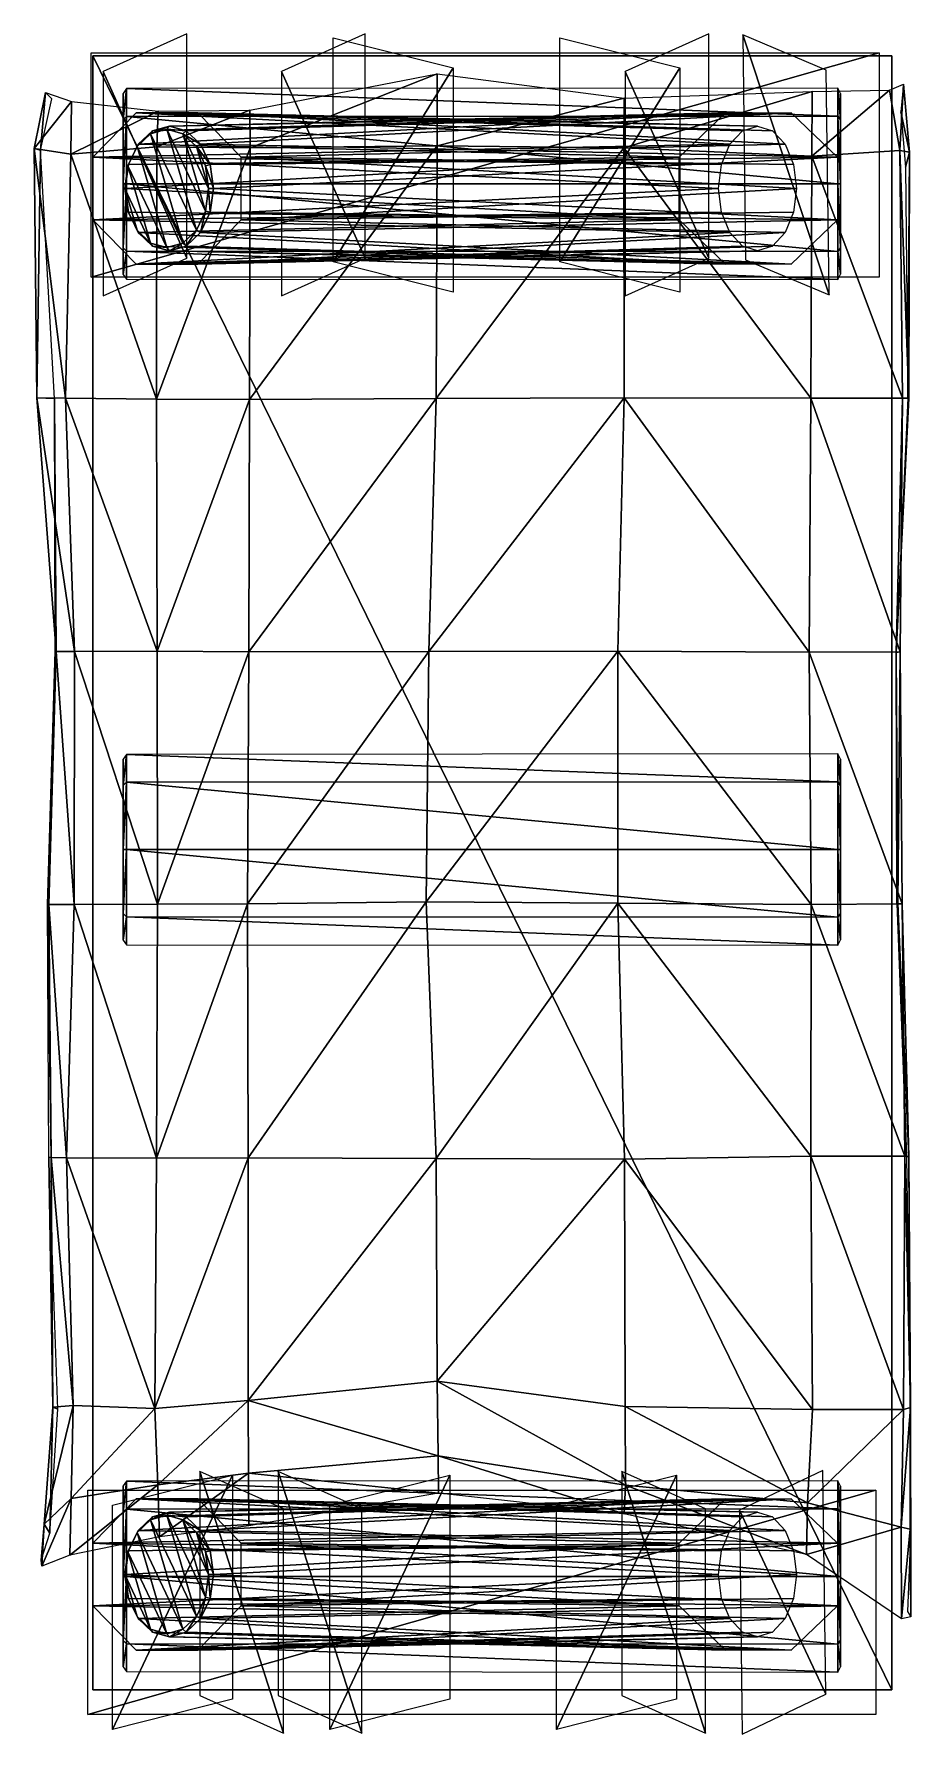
# Model space of a CAD drawing. Extents: x -5.4 to 2.5, y -7 to 8.5.
import ezdxf

# ---------------------------------------------------------------- set-up
doc = ezdxf.new("R2010")
doc.units = 0
for name, color, linetype in [('pCube1', 251, 'CONTINUOUS'), ('pCylinder11', 251, 'CONTINUOUS'), ('pCylinder12', 251, 'CONTINUOUS'), ('pCylinder13', 251, 'CONTINUOUS'), ('pCylinder14', 251, 'CONTINUOUS'), ('pCylinder15', 251, 'CONTINUOUS'), ('pCylinder5', 251, 'CONTINUOUS'), ('pCylinder9', 251, 'CONTINUOUS'), ('pPlane1', 251, 'CONTINUOUS'), ('pPlane10', 251, 'CONTINUOUS'), ('pPlane11', 251, 'CONTINUOUS'), ('pPlane12', 251, 'CONTINUOUS'), ('pPlane13', 251, 'CONTINUOUS'), ('pPlane14', 251, 'CONTINUOUS'), ('pPlane16', 251, 'CONTINUOUS'), ('pPlane19', 251, 'CONTINUOUS'), ('pPlane2', 251, 'CONTINUOUS'), ('pPlane20', 251, 'CONTINUOUS'), ('pPlane22', 251, 'CONTINUOUS'), ('pPlane23', 251, 'CONTINUOUS'), ('pPlane24', 251, 'CONTINUOUS'), ('pPlane3', 251, 'CONTINUOUS'), ('pPlane4', 251, 'CONTINUOUS'), ('pPlane5', 251, 'CONTINUOUS'), ('pPlane7', 251, 'CONTINUOUS'), ('pPlane8', 251, 'CONTINUOUS'), ('pPlane9', 251, 'CONTINUOUS')]:
    doc.layers.add(name, color=color, linetype=linetype)

msp = doc.modelspace()

# ---------------------------------------------------------------- meshes
at = {"layer": 'pCube1', "color": 251}
mesh = msp.add_polyface(dxfattribs=at)
corners = [(-4.91117, -6.562009, 5.400948), (2.337125, -6.562009, 5.400948), (-4.91117, -6.562009, 6.108719), (2.337125, -6.562009, 6.108719), (-4.91117, 8.275199, 6.108719), (2.337125, 8.275199, 6.108719), (-4.91117, 8.275199, 5.400948), (2.337125, 8.275199, 5.400948)]
mesh.append_faces([[corners[k] for k in face] for face in [(3, 1, 0), (0, 2, 3), (7, 5, 4), (4, 6, 7), (1, 7, 6), (6, 0, 1), (5, 7, 1), (1, 3, 5), (2, 0, 6), (6, 4, 2)]], dxfattribs={"color": 251})
at = {"layer": 'pCylinder11', "color": 251}
mesh = msp.add_polyface(dxfattribs=at)
corners = [(-4.912323, -5.230385, 0.090901), (-4.517865, -4.828222, 0.098606), (-3.960018, -4.828222, 0.109502), (-3.565561, -5.230384, 0.117207), (-3.565561, -5.799127, 0.117207), (-3.960018, -6.20129, 0.109502), (-4.517865, -6.20129, 0.098606), (-4.912322, -5.799128, 0.090901), (0.792148, -5.298109, 6.000811), (0.868789, -5.114444, 5.92417), (0.98349, -4.991723, 5.809469), (1.118789, -4.948629, 5.67417), (1.254088, -4.991722, 5.538871), (1.368789, -5.114443, 5.42417), (1.44543, -5.298108, 5.347529), (1.472343, -5.514756, 5.320617), (1.44543, -5.731403, 5.347529), (1.368789, -5.915068, 5.42417), (1.254088, -6.037789, 5.538871), (1.118789, -6.080883, 5.67417), (0.98349, -6.037789, 5.809469), (0.868789, -5.915068, 5.92417), (0.792149, -5.731403, 6.000811), (0.765236, -5.514756, 6.027723)]
mesh.append_faces([[corners[k] for k in face] for face in [(0, 8, 9), (9, 1, 0), (10, 1, 9), (1, 10, 11), (11, 2, 1), (12, 2, 11), (2, 12, 13), (13, 3, 2), (14, 3, 13), (3, 14, 15), (15, 4, 3), (16, 4, 15), (4, 16, 17), (17, 5, 4), (18, 5, 17), (5, 18, 19), (19, 6, 5), (20, 6, 19), (6, 20, 21), (21, 7, 6), (22, 7, 21), (7, 22, 23), (23, 0, 7), (8, 0, 23)]], dxfattribs={"color": 251})
at = {"layer": 'pCylinder12', "color": 251}
mesh = msp.add_polyface(dxfattribs=at)
corners = [(1.871881, 7.932407, 5.406428), (1.871881, 7.692025, 4.949285), (1.871881, 7.111693, 4.75993), (1.871881, 6.53136, 4.949284), (1.871881, 6.290978, 5.406428), (1.84818, 7.980521, 5.406428), (1.84818, 7.726047, 4.923398), (1.84818, 7.111693, 4.72332), (1.84818, 6.497338, 4.923397), (1.84818, 6.242864, 5.406428), (-4.605799, 7.976398, 5.406428), (-4.605799, 7.723132, 4.92569), (-4.605799, 7.111693, 4.726561), (-4.605799, 6.500253, 4.92569), (-4.605799, 6.246987, 5.406428), (-4.634904, 7.933163, 5.406428), (-4.634904, 7.69256, 4.949727), (-4.634904, 7.111693, 4.760554), (-4.634904, 6.530825, 4.949726), (-4.634904, 6.290222, 5.406428)]
mesh.append_faces([[corners[k] for k in face] for face in [(1, 0, 5), (5, 6, 1), (2, 1, 6), (6, 7, 2), (3, 2, 7), (7, 8, 3), (4, 3, 8), (8, 9, 4), (6, 5, 10), (10, 11, 6), (7, 6, 11), (11, 12, 7), (8, 7, 12), (12, 13, 8), (9, 8, 13), (13, 14, 9), (10, 15, 16), (16, 11, 10), (11, 16, 17), (17, 12, 11), (12, 17, 18), (18, 13, 12), (13, 18, 19), (19, 14, 13), (16, 15, 19), (19, 17, 16), (18, 17, 19), (3, 4, 0), (0, 2, 3), (1, 2, 0)]], dxfattribs={"color": 251})
at = {"layer": 'pCylinder13', "color": 251}
mesh = msp.add_polyface(dxfattribs=at)
corners = [(1.871881, 1.888152, 5.406428), (1.871881, 1.64777, 4.949285), (1.871881, 1.067437, 4.75993), (1.871881, 0.487104, 4.949284), (1.871881, 0.246723, 5.406428), (1.84818, 1.936266, 5.406428), (1.84818, 1.681792, 4.923398), (1.84818, 1.067437, 4.72332), (1.84818, 0.453083, 4.923397), (1.84818, 0.198608, 5.406428), (-4.605799, 1.932143, 5.406428), (-4.605799, 1.678877, 4.92569), (-4.605799, 1.067437, 4.726561), (-4.605799, 0.455998, 4.92569), (-4.605799, 0.202731, 5.406428), (-4.634904, 1.888907, 5.406428), (-4.634904, 1.648305, 4.949727), (-4.634904, 1.067437, 4.760554), (-4.634904, 0.48657, 4.949726), (-4.634904, 0.245967, 5.406428)]
mesh.append_faces([[corners[k] for k in face] for face in [(1, 0, 5), (5, 6, 1), (2, 1, 6), (6, 7, 2), (3, 2, 7), (7, 8, 3), (4, 3, 8), (8, 9, 4), (6, 5, 10), (10, 11, 6), (7, 6, 11), (11, 12, 7), (8, 7, 12), (12, 13, 8), (9, 8, 13), (13, 14, 9), (10, 15, 16), (16, 11, 10), (11, 16, 17), (17, 12, 11), (12, 17, 18), (18, 13, 12), (13, 18, 19), (19, 14, 13), (16, 15, 19), (19, 17, 16), (18, 17, 19), (3, 4, 0), (0, 2, 3), (1, 2, 0)]], dxfattribs={"color": 251})
at = {"layer": 'pCylinder14', "color": 251}
mesh = msp.add_polyface(dxfattribs=at)
corners = [(1.843552, 7.35512, 0.120515), (1.42352, 7.757283, 0.102645), (0.829505, 7.757283, 0.077373), (0.409472, 7.355121, 0.059504), (0.409472, 6.786378, 0.059503), (0.829504, 6.384215, 0.077373), (1.423519, 6.384215, 0.102645), (1.843552, 6.786377, 0.120515), (-3.847334, 7.287396, 6.044011), (-3.93411, 7.471061, 5.957234), (-4.063981, 7.593782, 5.827363), (-4.217174, 7.636876, 5.67417), (-4.370367, 7.593783, 5.520977), (-4.500238, 7.471062, 5.391107), (-4.587015, 7.287397, 5.30433), (-4.617487, 7.070749, 5.273858), (-4.587015, 6.854102, 5.30433), (-4.500238, 6.670437, 5.391106), (-4.370367, 6.547716, 5.520977), (-4.217174, 6.504622, 5.67417), (-4.063981, 6.547716, 5.827363), (-3.934111, 6.670437, 5.957234), (-3.847334, 6.854101, 6.044011), (-3.816862, 7.070749, 6.074483), (-3.889909, 7.276564, 6.049602), (-3.972347, 7.451046, 5.967164), (-4.095724, 7.567631, 5.843787), (-4.241257, 7.60857, 5.698254), (-4.386791, 7.567631, 5.55272), (-4.510168, 7.451046, 5.429343), (-4.592606, 7.276564, 5.346905), (-4.621555, 7.070749, 5.317957), (-4.592606, 6.864934, 5.346905), (-4.510168, 6.690452, 5.429343), (-4.386791, 6.573867, 5.55272), (-4.241258, 6.532928, 5.698253), (-4.095724, 6.573867, 5.843787), (-3.972347, 6.690452, 5.967164), (-3.889909, 6.864934, 6.049602), (-3.860961, 7.070749, 6.078551)]
mesh.append_faces([[corners[k] for k in face] for face in [(0, 8, 9), (9, 1, 0), (10, 1, 9), (1, 10, 11), (11, 2, 1), (12, 2, 11), (2, 12, 13), (13, 3, 2), (14, 3, 13), (3, 14, 15), (15, 4, 3), (16, 4, 15), (4, 16, 17), (17, 5, 4), (18, 5, 17), (5, 18, 19), (19, 6, 5), (20, 6, 19), (6, 20, 21), (21, 7, 6), (22, 7, 21), (7, 22, 23), (23, 0, 7), (8, 0, 23), (25, 9, 8), (8, 24, 25), (26, 10, 9), (9, 25, 26), (27, 11, 10), (10, 26, 27), (28, 12, 11), (11, 27, 28), (29, 13, 12), (12, 28, 29), (30, 14, 13), (13, 29, 30), (31, 15, 14), (14, 30, 31), (32, 16, 15), (15, 31, 32), (33, 17, 16), (16, 32, 33), (34, 18, 17), (17, 33, 34), (35, 19, 18), (18, 34, 35), (36, 20, 19), (19, 35, 36), (37, 21, 20), (20, 36, 37), (38, 22, 21), (21, 37, 38), (39, 23, 22), (22, 38, 39), (24, 8, 23), (23, 39, 24), (25, 24, 39), (39, 26, 25), (38, 26, 39), (38, 27, 26), (37, 27, 38), (37, 28, 27), (36, 28, 37), (36, 29, 28), (35, 29, 36), (35, 30, 29), (34, 30, 35), (34, 31, 30), (33, 31, 34), (33, 32, 31)]], dxfattribs={"color": 251})
at = {"layer": 'pCylinder15', "color": 251}
mesh = msp.add_polyface(dxfattribs=at)
corners = [(-4.912323, 7.35512, 0.090901), (-4.517865, 7.757283, 0.098606), (-3.960018, 7.757283, 0.109502), (-3.565561, 7.355121, 0.117207), (-3.565561, 6.786378, 0.117207), (-3.960018, 6.384215, 0.109502), (-4.517865, 6.384215, 0.098606), (-4.912322, 6.786377, 0.090901), (0.792148, 7.287396, 6.000811), (0.868789, 7.471061, 5.92417), (0.98349, 7.593782, 5.809469), (1.118789, 7.636876, 5.67417), (1.254088, 7.593783, 5.538871), (1.368789, 7.471062, 5.42417), (1.44543, 7.287397, 5.347529), (1.472343, 7.070749, 5.320617), (1.44543, 6.854102, 5.347529), (1.368789, 6.670437, 5.42417), (1.254088, 6.547716, 5.538871), (1.118789, 6.504622, 5.67417), (0.98349, 6.547716, 5.809469), (0.868789, 6.670437, 5.92417), (0.792149, 6.854101, 6.000811), (0.765236, 7.070749, 6.027723)]
mesh.append_faces([[corners[k] for k in face] for face in [(0, 8, 9), (9, 1, 0), (10, 1, 9), (1, 10, 11), (11, 2, 1), (12, 2, 11), (2, 12, 13), (13, 3, 2), (14, 3, 13), (3, 14, 15), (15, 4, 3), (16, 4, 15), (4, 16, 17), (17, 5, 4), (18, 5, 17), (5, 18, 19), (19, 6, 5), (20, 6, 19), (6, 20, 21), (21, 7, 6), (22, 7, 21), (7, 22, 23), (23, 0, 7), (8, 0, 23)]], dxfattribs={"color": 251})
at = {"layer": 'pCylinder5', "color": 251}
mesh = msp.add_polyface(dxfattribs=at)
corners = [(1.843552, -5.230385, 0.120515), (1.42352, -4.828222, 0.102645), (0.829505, -4.828222, 0.077373), (0.409472, -5.230384, 0.059504), (0.409472, -5.799127, 0.059503), (0.829504, -6.20129, 0.077373), (1.423519, -6.20129, 0.102645), (1.843552, -5.799128, 0.120515), (-3.847334, -5.298109, 6.044011), (-3.93411, -5.114444, 5.957234), (-4.063981, -4.991723, 5.827363), (-4.217174, -4.948629, 5.67417), (-4.370367, -4.991722, 5.520977), (-4.500238, -5.114443, 5.391107), (-4.587015, -5.298108, 5.30433), (-4.617487, -5.514756, 5.273858), (-4.587015, -5.731403, 5.30433), (-4.500238, -5.915068, 5.391106), (-4.370367, -6.037789, 5.520977), (-4.217174, -6.080883, 5.67417), (-4.063981, -6.037789, 5.827363), (-3.934111, -5.915068, 5.957234), (-3.847334, -5.731403, 6.044011), (-3.816862, -5.514756, 6.074483), (-3.889909, -5.308941, 6.049602), (-3.972347, -5.134459, 5.967164), (-4.095724, -5.017874, 5.843787), (-4.241257, -4.976935, 5.698254), (-4.386791, -5.017874, 5.55272), (-4.510168, -5.134459, 5.429343), (-4.592606, -5.308941, 5.346905), (-4.621555, -5.514756, 5.317957), (-4.592606, -5.720571, 5.346905), (-4.510168, -5.895053, 5.429343), (-4.386791, -6.011638, 5.55272), (-4.241258, -6.052577, 5.698253), (-4.095724, -6.011638, 5.843787), (-3.972347, -5.895053, 5.967164), (-3.889909, -5.720571, 6.049602), (-3.860961, -5.514756, 6.078551)]
mesh.append_faces([[corners[k] for k in face] for face in [(0, 8, 9), (9, 1, 0), (10, 1, 9), (1, 10, 11), (11, 2, 1), (12, 2, 11), (2, 12, 13), (13, 3, 2), (14, 3, 13), (3, 14, 15), (15, 4, 3), (16, 4, 15), (4, 16, 17), (17, 5, 4), (18, 5, 17), (5, 18, 19), (19, 6, 5), (20, 6, 19), (6, 20, 21), (21, 7, 6), (22, 7, 21), (7, 22, 23), (23, 0, 7), (8, 0, 23), (25, 9, 8), (8, 24, 25), (26, 10, 9), (9, 25, 26), (27, 11, 10), (10, 26, 27), (28, 12, 11), (11, 27, 28), (29, 13, 12), (12, 28, 29), (30, 14, 13), (13, 29, 30), (31, 15, 14), (14, 30, 31), (32, 16, 15), (15, 31, 32), (33, 17, 16), (16, 32, 33), (34, 18, 17), (17, 33, 34), (35, 19, 18), (18, 34, 35), (36, 20, 19), (19, 35, 36), (37, 21, 20), (20, 36, 37), (38, 22, 21), (21, 37, 38), (39, 23, 22), (22, 38, 39), (24, 8, 23), (23, 39, 24), (25, 24, 39), (39, 26, 25), (38, 26, 39), (38, 27, 26), (37, 27, 38), (37, 28, 27), (36, 28, 37), (36, 29, 28), (35, 29, 36), (35, 30, 29), (34, 30, 35), (34, 31, 30), (33, 31, 34), (33, 32, 31)]], dxfattribs={"color": 251})
at = {"layer": 'pCylinder9', "color": 251}
mesh = msp.add_polyface(dxfattribs=at)
corners = [(1.871881, -4.710906, 5.406428), (1.871881, -4.951287, 4.949285), (1.871881, -5.53162, 4.75993), (1.871881, -6.111953, 4.949284), (1.871881, -6.352335, 5.406428), (1.84818, -4.662792, 5.406428), (1.84818, -4.917266, 4.923398), (1.84818, -5.53162, 4.72332), (1.84818, -6.145975, 4.923397), (1.84818, -6.400449, 5.406428), (-4.605799, -4.666915, 5.406428), (-4.605799, -4.920181, 4.92569), (-4.605799, -5.53162, 4.726561), (-4.605799, -6.14306, 4.92569), (-4.605799, -6.396326, 5.406428), (-4.634904, -4.71015, 5.406428), (-4.634904, -4.950753, 4.949727), (-4.634904, -5.53162, 4.760554), (-4.634904, -6.112488, 4.949726), (-4.634904, -6.353091, 5.406428)]
mesh.append_faces([[corners[k] for k in face] for face in [(1, 0, 5), (5, 6, 1), (2, 1, 6), (6, 7, 2), (3, 2, 7), (7, 8, 3), (4, 3, 8), (8, 9, 4), (6, 5, 10), (10, 11, 6), (7, 6, 11), (11, 12, 7), (8, 7, 12), (12, 13, 8), (9, 8, 13), (13, 14, 9), (10, 15, 16), (16, 11, 10), (11, 16, 17), (17, 12, 11), (12, 17, 18), (18, 13, 12), (13, 18, 19), (19, 14, 13), (16, 15, 19), (19, 17, 16), (18, 17, 19), (3, 4, 0), (0, 2, 3), (1, 2, 0)]], dxfattribs={"color": 251})
at = {"layer": 'pPlane1', "color": 251}
mesh = msp.add_polyface(dxfattribs=at)
corners = [(-5.381144, -5.382931, 5.237142), (-5.373606, -5.439901, 5.665324), (-5.12154, -5.337751, 6.511574), (-4.307752, -5.171177, 6.608718), (-3.494908, -5.072198, 6.634335), (-1.774004, -4.774712, 6.855721), (-0.091355, -4.964814, 6.772561), (1.563159, -5.333334, 6.66029), (2.424224, -5.91801, 6.388901), (2.51124, -5.899767, 5.663469), (2.479274, -5.849459, 5.166018), (-5.301305, -5.139957, 5.205944), (-5.351856, -5.056492, 5.589881), (-5.106991, -4.82355, 6.591849), (-4.322554, -4.699337, 6.711885), (-3.499955, -4.59322, 6.788672), (-1.777066, -4.437079, 6.882021), (-0.079468, -4.70289, 6.743784), (1.574138, -4.863428, 6.689007), (2.422597, -5.083535, 6.424583), (2.502968, -5.103438, 5.728904), (2.511664, -5.094513, 5.242744), (-5.229564, -4.013633, 5.217026), (-5.273781, -3.995534, 5.697276), (-5.090975, -3.979572, 6.586575), (-4.34905, -4.008534, 6.703936), (-3.503463, -3.933003, 6.756272), (-1.786711, -3.759543, 6.76777), (-0.081886, -3.988945, 6.731187), (1.619337, -4.016392, 6.70702), (2.443537, -4.016085, 6.434995), (2.506338, -3.998197, 5.816075), (2.504186, -3.987834, 5.416883), (-5.310937, -1.726585, 5.430652), (-5.288148, -1.726931, 5.823855), (-5.149391, -1.72989, 6.549168), (-4.333434, -1.734155, 6.655525), (-3.503428, -1.731281, 6.549648), (-1.795494, -1.73741, 6.417227), (-0.089061, -1.744534, 6.503378), (1.603937, -1.716584, 6.826568), (2.457268, -1.717042, 6.53919), (2.491727, -1.719743, 5.864057), (2.472206, -1.72168, 5.241968), (-5.324005, 0.567944, 5.255225), (-5.310395, 0.568807, 5.68249), (-5.082133, 0.569068, 6.530822), (-4.323679, 0.571467, 6.684537), (-3.509454, 0.575656, 6.654213), (-1.885693, 0.592856, 6.397775), (-0.149366, 0.580349, 6.382055), (1.607597, 0.568926, 6.419822), (2.43139, 0.573941, 6.499827), (2.391837, 0.579078, 5.818033), (2.382854, 0.578458, 5.211017), (-5.251775, 2.867751, 5.311901), (-5.244706, 2.867541, 5.677904), (-5.076596, 2.867282, 6.446607), (-4.32839, 2.868894, 6.67482), (-3.496514, 2.86169, 6.719553), (-1.864033, 2.867366, 6.463017), (-0.146842, 2.869833, 6.484233), (1.587671, 2.85856, 6.636047), (2.41428, 2.863946, 6.502482), (2.376725, 2.856129, 5.773218), (2.377309, 2.855299, 5.208135), (-5.25997, 5.164108, 5.217885), (-5.419985, 5.1694, 5.574929), (-5.160308, 5.165553, 6.547606), (-4.332989, 5.157346, 6.636769), (-3.490733, 5.1548, 6.662143), (-1.797457, 5.163847, 6.78705), (-0.091434, 5.169718, 6.676167), (1.603162, 5.165233, 6.76009), (2.435942, 5.165457, 6.524622), (2.491988, 5.166388, 5.88946), (2.482802, 5.167346, 5.175471), (-5.385347, 7.417287, 5.220013), (-5.444993, 7.433733, 5.498274), (-5.111084, 7.381651, 6.435708), (-4.329876, 7.447563, 6.57435), (-3.484892, 7.437938, 6.483477), (-1.787344, 7.455803, 6.520827), (-0.092897, 7.438921, 6.474265), (1.611149, 7.363941, 6.399615), (2.410473, 7.415239, 6.378312), (2.499649, 7.400834, 5.702666), (2.462292, 7.264316, 5.100512), (-5.283056, 7.884748, 5.104643), (-5.340456, 7.942073, 5.355264), (-5.105914, 7.860141, 6.280071), (-4.31795, 7.771889, 6.359723), (-3.487139, 7.780124, 6.346223), (-1.788743, 8.111181, 6.422171), (-0.091988, 7.88916, 6.290151), (1.616439, 7.950224, 6.314553), (2.317089, 7.962923, 6.284432), (2.444949, 8.018352, 5.663457), (2.418895, 7.766774, 5.069995)]
mesh.append_faces([[corners[k] for k in face] for face in [(12, 1, 0), (0, 11, 12), (13, 2, 1), (1, 12, 13), (14, 3, 2), (2, 13, 14), (15, 4, 3), (3, 14, 15), (5, 4, 15), (15, 16, 5), (6, 5, 16), (16, 17, 6), (7, 6, 17), (17, 18, 7), (19, 8, 7), (7, 18, 19), (20, 9, 8), (8, 19, 20), (21, 10, 9), (9, 20, 21), (23, 12, 11), (11, 22, 23), (24, 13, 12), (12, 23, 24), (25, 14, 13), (13, 24, 25), (26, 15, 14), (14, 25, 26), (16, 15, 26), (26, 27, 16), (17, 16, 27), (27, 28, 17), (18, 17, 28), (28, 29, 18), (30, 19, 18), (18, 29, 30), (31, 20, 19), (19, 30, 31), (32, 21, 20), (20, 31, 32), (33, 34, 23), (23, 22, 33), (34, 35, 24), (24, 23, 34), (35, 36, 25), (25, 24, 35), (25, 36, 37), (37, 26, 25), (26, 37, 38), (38, 27, 26), (27, 38, 39), (39, 28, 27), (39, 40, 29), (29, 28, 39), (40, 41, 30), (30, 29, 40), (41, 42, 31), (31, 30, 41), (42, 43, 32), (32, 31, 42), (44, 45, 34), (34, 33, 44), (45, 46, 35), (35, 34, 45), (46, 47, 36), (36, 35, 46), (36, 47, 48), (48, 37, 36), (37, 48, 49), (49, 38, 37), (38, 49, 50), (50, 39, 38), (50, 51, 40), (40, 39, 50), (51, 52, 41), (41, 40, 51), (52, 53, 42), (42, 41, 52), (53, 54, 43), (43, 42, 53), (55, 56, 45), (45, 44, 55), (56, 57, 46), (46, 45, 56), (57, 58, 47), (47, 46, 57), (47, 58, 59), (59, 48, 47), (48, 59, 60), (60, 49, 48), (49, 60, 61), (61, 50, 49), (61, 62, 51), (51, 50, 61), (62, 63, 52), (52, 51, 62), (63, 64, 53), (53, 52, 63), (64, 65, 54), (54, 53, 64), (66, 67, 56), (56, 55, 66), (67, 68, 57), (57, 56, 67), (68, 69, 58), (58, 57, 68), (58, 69, 70), (70, 59, 58), (59, 70, 71), (71, 60, 59), (60, 71, 72), (72, 61, 60), (72, 73, 62), (62, 61, 72), (73, 74, 63), (63, 62, 73), (74, 75, 64), (64, 63, 74), (75, 76, 65), (65, 64, 75), (77, 78, 67), (67, 66, 77), (78, 79, 68), (68, 67, 78), (79, 80, 69), (69, 68, 79), (69, 80, 81), (81, 70, 69), (70, 81, 82), (82, 71, 70), (71, 82, 83), (83, 72, 71), (83, 84, 73), (73, 72, 83), (84, 85, 74), (74, 73, 84), (85, 86, 75), (75, 74, 85), (86, 87, 76), (76, 75, 86), (89, 78, 77), (77, 88, 89), (90, 79, 78), (78, 89, 90), (91, 80, 79), (79, 90, 91), (92, 81, 80), (80, 91, 92), (81, 92, 93), (93, 82, 81), (82, 93, 94), (94, 83, 82), (83, 94, 95), (95, 84, 83), (96, 85, 84), (84, 95, 96), (97, 86, 85), (85, 96, 97), (98, 87, 86), (86, 97, 98)]], dxfattribs={"color": 251})
at = {"layer": 'pPlane10', "color": 251}
mesh = msp.add_polyface(dxfattribs=at)
corners = [(0.679002, 6.436144, 5.042416), (-0.081088, 6.095885, 6.312282), (0.679002, 8.472628, 5.58809), (-0.081088, 8.132369, 6.857956)]
mesh.append_faces([[corners[k] for k in face] for face in [(3, 1, 0), (0, 2, 3)]], dxfattribs={"color": 251})
at = {"layer": 'pPlane11', "color": 251}
mesh = msp.add_polyface(dxfattribs=at)
corners = [(-2.731089, 6.402852, 5.166662), (-1.641149, 6.129176, 6.188036), (-2.731089, 8.439336, 5.712336), (-1.641149, 8.16566, 6.73371)]
mesh.append_faces([[corners[k] for k in face] for face in [(3, 1, 0), (0, 2, 3)]], dxfattribs={"color": 251})
at = {"layer": 'pPlane12', "color": 251}
mesh = msp.add_polyface(dxfattribs=at)
corners = [(-2.439026, 6.436144, 5.042416), (-3.199117, 6.095885, 6.312282), (-2.439026, 8.472628, 5.58809), (-3.199117, 8.132369, 6.857956)]
mesh.append_faces([[corners[k] for k in face] for face in [(3, 1, 0), (0, 2, 3)]], dxfattribs={"color": 251})
at = {"layer": 'pPlane13', "color": 251}
mesh = msp.add_polyface(dxfattribs=at)
corners = [(1.738418, -6.601024, 6.830792), (0.979846, -6.962503, 5.565891), (1.712946, -4.570015, 6.265651), (0.954374, -4.931495, 5.00075)]
mesh.append_faces([[corners[k] for k in face] for face in [(3, 1, 0), (0, 2, 3)]], dxfattribs={"color": 251})
at = {"layer": 'pPlane14', "color": 251}
mesh = msp.add_polyface(dxfattribs=at)
corners = [(-0.704288, -6.921339, 5.677921), (0.385652, -6.647663, 6.699295), (-0.704288, -4.884855, 5.132247), (0.385652, -4.611179, 6.153621)]
mesh.append_faces([[corners[k] for k in face] for face in [(3, 1, 0), (0, 2, 3)]], dxfattribs={"color": 251})
at = {"layer": 'pPlane16', "color": 251}
mesh = msp.add_polyface(dxfattribs=at)
corners = [(0.648763, -6.954631, 5.553675), (-0.111328, -6.614371, 6.823541), (0.648763, -4.918147, 5.008001), (-0.111328, -4.577887, 6.277867)]
mesh.append_faces([[corners[k] for k in face] for face in [(3, 1, 0), (0, 2, 3)]], dxfattribs={"color": 251})
at = {"layer": 'pPlane19', "color": 251}
mesh = msp.add_polyface(dxfattribs=at)
corners = [(-2.761329, -6.921339, 5.677921), (-1.671388, -6.647663, 6.699295), (-2.761329, -4.884855, 5.132247), (-1.671388, -4.611179, 6.153621)]
mesh.append_faces([[corners[k] for k in face] for face in [(3, 1, 0), (0, 2, 3)]], dxfattribs={"color": 251})
at = {"layer": 'pPlane2', "color": 251}
mesh = msp.add_polyface(dxfattribs=at)
corners = [(-4.927775, 6.266014, 5.677349), (2.224095, 6.266014, 5.677349), (-4.927775, 8.302498, 6.223023), (2.224095, 8.302498, 6.223023)]
mesh.append_faces([[corners[k] for k in face] for face in [(3, 1, 0), (0, 2, 3)]], dxfattribs={"color": 251})
at = {"layer": 'pPlane20', "color": 251}
mesh = msp.add_polyface(dxfattribs=at)
corners = [(-2.469265, -6.954631, 5.553675), (-3.229356, -6.614371, 6.823541), (-2.469265, -4.918147, 5.008001), (-3.229356, -4.577887, 6.277867)]
mesh.append_faces([[corners[k] for k in face] for face in [(3, 1, 0), (0, 2, 3)]], dxfattribs={"color": 251})
at = {"layer": 'pPlane22', "color": 251}
mesh = msp.add_polyface(dxfattribs=at)
corners = [(-4.958015, -6.784501, 6.188608), (2.193855, -6.784501, 6.188608), (-4.958015, -4.748017, 5.642934), (2.193855, -4.748017, 5.642934)]
mesh.append_faces([[corners[k] for k in face] for face in [(3, 1, 0), (0, 2, 3)]], dxfattribs={"color": 251})
at = {"layer": 'pPlane23', "color": 251}
mesh = msp.add_polyface(dxfattribs=at)
corners = [(-3.180453, -6.954631, 5.553675), (-3.940544, -6.614371, 6.823541), (-3.180453, -4.918147, 5.008001), (-3.940544, -4.577887, 6.277867)]
mesh.append_faces([[corners[k] for k in face] for face in [(3, 1, 0), (0, 2, 3)]], dxfattribs={"color": 251})
at = {"layer": 'pPlane24', "color": 251}
mesh = msp.add_polyface(dxfattribs=at)
corners = [(-4.734393, -6.921339, 5.677921), (-3.644453, -6.647663, 6.699295), (-4.734393, -4.884855, 5.132247), (-3.644453, -4.611179, 6.153621)]
mesh.append_faces([[corners[k] for k in face] for face in [(3, 1, 0), (0, 2, 3)]], dxfattribs={"color": 251})
at = {"layer": 'pPlane3', "color": 251}
mesh = msp.add_polyface(dxfattribs=at)
corners = [(1.768657, 6.103819, 6.325235), (1.010085, 6.423219, 5.049059), (1.743186, 8.145294, 6.851313), (0.984614, 8.464694, 5.575137)]
mesh.append_faces([[corners[k] for k in face] for face in [(3, 1, 0), (0, 2, 3)]], dxfattribs={"color": 251})
at = {"layer": 'pPlane4', "color": 251}
mesh = msp.add_polyface(dxfattribs=at)
corners = [(-4.057462, 6.436144, 5.042416), (-4.817553, 6.095885, 6.312282), (-4.057462, 8.472628, 5.58809), (-4.817553, 8.132369, 6.857956)]
mesh.append_faces([[corners[k] for k in face] for face in [(3, 1, 0), (0, 2, 3)]], dxfattribs={"color": 251})
at = {"layer": 'pPlane5', "color": 251}
mesh = msp.add_polyface(dxfattribs=at)
corners = [(-0.674049, 6.402852, 5.166662), (0.415891, 6.129176, 6.188036), (-0.674049, 8.439336, 5.712336), (0.415891, 8.16566, 6.73371)]
mesh.append_faces([[corners[k] for k in face] for face in [(3, 1, 0), (0, 2, 3)]], dxfattribs={"color": 251})
at = {"layer": 'pPlane7', "color": 251}
mesh = msp.add_polyface(dxfattribs=at)
corners = [(1.768657, 6.103819, 6.325235), (1.010085, 6.423219, 5.049059), (1.743186, 8.145294, 6.851313), (0.984614, 8.464694, 5.575137)]
mesh.append_faces([[corners[k] for k in face] for face in [(3, 1, 0), (0, 2, 3)]], dxfattribs={"color": 251})
at = {"layer": 'pPlane8', "color": 251}
mesh = msp.add_polyface(dxfattribs=at)
corners = [(0.679002, 6.436144, 5.042416), (-0.081088, 6.095885, 6.312282), (0.679002, 8.472628, 5.58809), (-0.081088, 8.132369, 6.857956)]
mesh.append_faces([[corners[k] for k in face] for face in [(3, 1, 0), (0, 2, 3)]], dxfattribs={"color": 251})
at = {"layer": 'pPlane9', "color": 251}
mesh = msp.add_polyface(dxfattribs=at)
corners = [(-0.674049, 6.402852, 5.166662), (0.415891, 6.129176, 6.188036), (-0.674049, 8.439336, 5.712336), (0.415891, 8.16566, 6.73371)]
mesh.append_faces([[corners[k] for k in face] for face in [(3, 1, 0), (0, 2, 3)]], dxfattribs={"color": 251})

doc.saveas('drawing.dxf')
